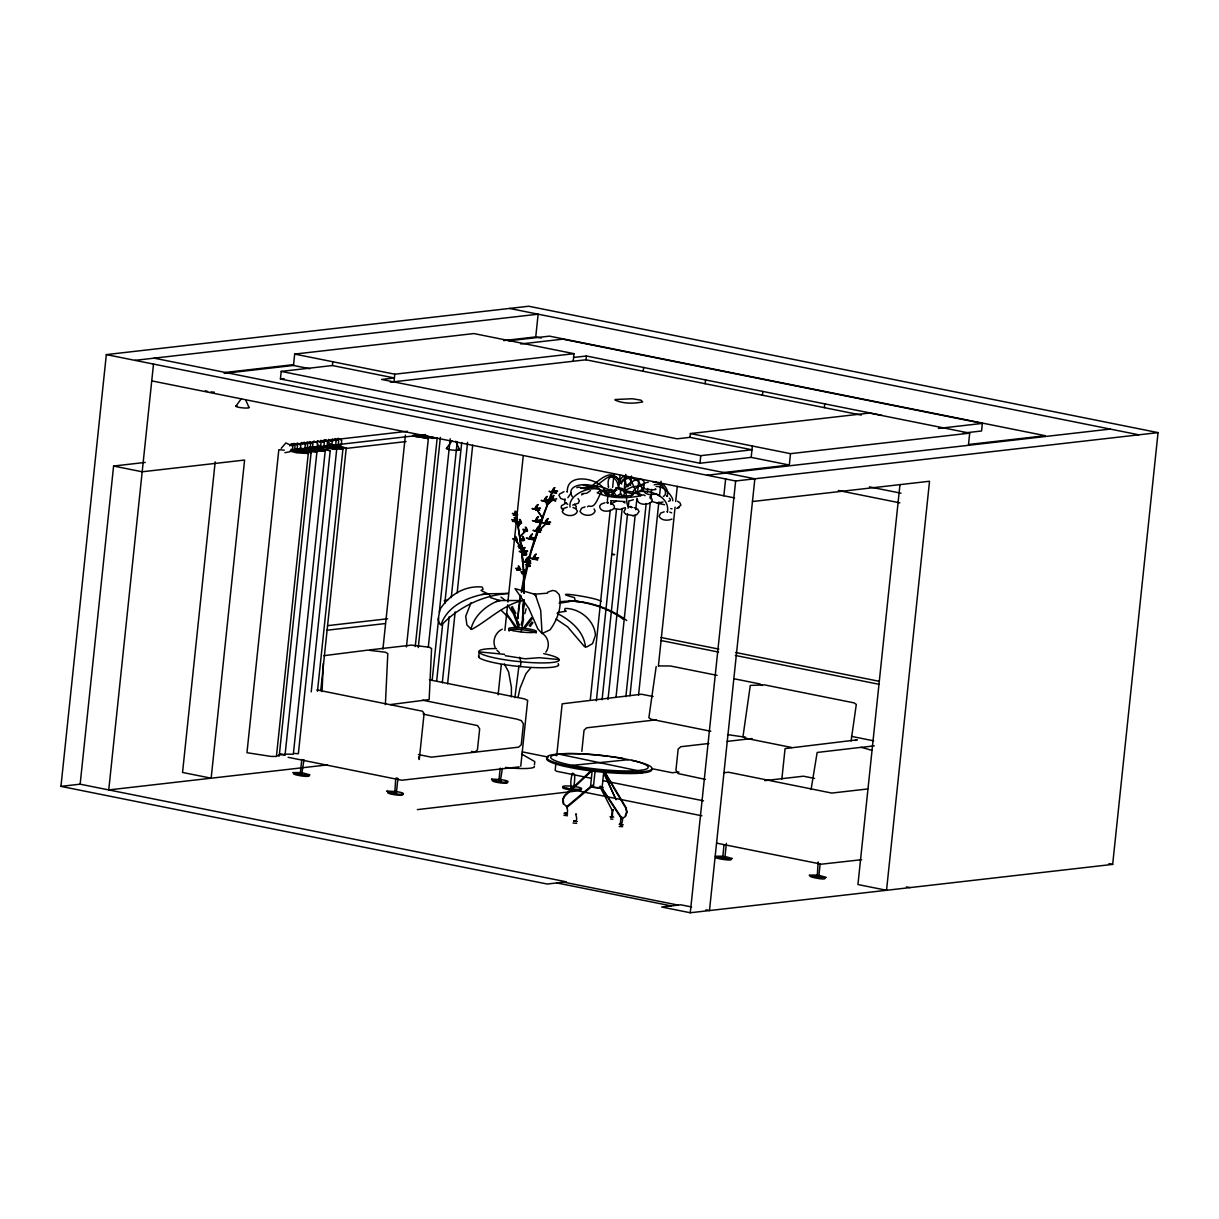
<?xml version="1.0" encoding="UTF-8"?>
<svg xmlns="http://www.w3.org/2000/svg" width="1219" height="1219" viewBox="0 0 1219 1219"><rect width="100%" height="100%" fill="white"/><g stroke="black" fill="none" stroke-linecap="round" stroke-linejoin="round"><path stroke-width="1.5" d="M567.307 491.745C566.545 470.732 602.338 479.25 604.761 491.257M672.797 500.765C673.208 497.062 664.492 485.634 656.081 486.457M523.865 593.089L523.469 570.568L521.29 546.554L516.155 515.18L513.169 515.134L516.871 515.195M524.216 593.104L523.286 562.553L518.243 526.806L520.147 523.423M558.912 495.112L560.618 498.419L564.839 499.927M637.461 499.348L637.446 500.415C639.777 507.729 658.489 503.432 649.895 496.788M612.075 495.965C612.319 479.661 606.422 496.788 607.595 502.822M322.029 691.6L323.37 663.258M385.387 704.612L387.794 653.582L385.478 652.226L367.788 650.123L323.721 655.7M542.059 633.499L537.838 628.913L528.802 608.388L515.012 588.594L534.592 594.232L547.468 593.165L547.941 592.038L552.664 590.453L555.757 591.093L559.186 594.552C562.325 606.894 557.296 619.892 550.059 629.842L542.059 633.499L540.687 610.308L535.171 594.186M621.629 484.05C613.05 465.871 602.856 483.394 592.784 487.6A10.133 9.798 62.3 0 1 589.798 487.189L586.019 485.33A5.059 4.891 62.3 0 0 584.526 485.116L583.246 485.223M609.012 495.539C600.297 477.178 599.062 510.319 589.127 505.976A9.173 3.444 -80.6 0 0 588.32 506.175L587.558 506.784M522.402 618.795L523.652 600.098L522.753 618.81L521.153 624.997M60.95 786.377L80.149 784.183L566.439 881.84L547.24 884.034L60.95 786.377L106.327 354.607L528.726 306.243L1158.05 432.623L1112.673 864.393L690.274 912.757L661.673 907.012L680.872 904.818L691.6 906.966M80.149 784.183L113.596 466.039L145.244 462.412M153.533 363.841L108.75 789.927L327.5 764.877M215.184 461.879L182.545 772.45L211.161 778.194L244.592 460.051L142.196 471.783L113.596 466.039M508.277 340.848L549.479 336.139L1045.308 435.716L968.511 444.508L969.699 433.141L790.506 453.666L789.318 465.033L751.178 457.369L699.965 463.235L280.416 378.972L281.223 371.399L332.421 365.532L394.392 377.981L381.593 379.444L677.185 438.81L689.984 437.347L751.971 449.796L700.773 455.662L281.223 371.399M224.174 373.38L293.474 365.456L294.678 354.089L473.871 333.564L573.997 353.678L573.204 361.251M292.545 449.613L292.895 446.276L285.886 442.954L281.223 448.318M304.796 449.308L305.283 444.645L301.718 442.467L299.935 444.676M290.64 450.344L308.27 453.453L276.423 756.45L271.09 756.435L246.969 752.702L278.816 449.704L284.301 450.177M277.353 755.795L279.242 755.734L311.089 452.737L296.171 449.125M278.983 754.759L285.063 754.896L316.91 451.914L299.889 448.074M320.506 447.51L320.993 442.847L317.428 440.668M332.421 365.532L332.817 361.753M308.224 447.617L325.183 451.243L293.337 754.226L284.956 754.119M328.688 446.535L329.176 441.887L325.625 439.709L323.827 441.918M294.526 753.464L298.365 753.708L330.212 450.71L314.456 446.809M303.958 759.727L301.779 773.913L300.301 773.623L301.779 759.498M311.211 691.859L336.688 449.461L320.597 446.535M317.473 691.234L342.95 448.836L326.463 445.621M320.765 690.411L346.242 448.013L332.817 445.133M393.996 381.776L394.788 374.203L573.997 353.678M382.918 649.133L405.409 435.137M406.445 646.923L428.341 438.627L413.043 435.198M397.897 778.591L396.404 792.7L394.834 792.655L395.718 778.362L397.897 778.591L396.419 778.286M415.252 646.542L437.149 438.231L419.9 434.802M418.269 647.563L440.364 437.362M428.311 647.121L450.207 438.81M417.355 809.614L577.821 790.857L701.885 815.785M432.136 680.446L438.703 617.957M439.297 612.273L457.216 441.842M436.661 681.116L442.619 624.296M444.813 603.466L461.727 442.497M442.299 682.808L449.262 616.54M451.259 597.6L467.578 442.314M447.602 683.829L455.159 611.877M457.155 592.937L472.682 445.225M478.732 656.736L479.235 651.906L504.59 654.344M498.129 694.815L501.314 664.523M504.895 630.436L507.485 605.813M507.881 602.034L523.21 456.211M503.584 340.589L535.75 336.901L538.128 314.182L134.943 360.352M502.396 768.366L500.399 780.8L498.921 780.495L500.217 768.153M520.483 666.564L520.985 661.749L519.553 657.239M534.455 764.755L534.791 761.616L521.61 754.012M390.339 382.187L586.004 359.788L586.4 355.994L881.992 415.359M555.91 755.46L556.032 754.317L559.292 754.195L642.687 771.718L642.581 772.861L638.939 772.13M555.91 763.231L555.178 770.362L556.854 771.337L590.423 778.118M556.702 755.704L562.172 703.82L641.529 694.236L653.079 696.521M570.157 767.482L572.503 765.349L628.44 759.696M566.637 813.683L565.25 813.484L566.637 813.683C569.288 811.016 565.22 804.601 567.384 806.475M574.713 775.223C574.957 795.855 567.749 789.074 572.397 773.257M581.829 751.331L584.053 730.166L586.735 727.804L656.112 719.85M575.764 821.286L574.332 821.149L575.764 821.286C578.553 818.513 573.951 812.342 576.511 814.094M590.331 699.462L610.231 510.091M610.826 504.422L611.222 500.628M612.624 487.371L614.01 474.115M596.35 700.849L616.464 509.572M618.642 488.743L620.044 475.486M590.56 786.285L592.358 769.25M602.079 699.736L622.178 508.475M624.372 487.646L625.774 474.389M595.162 770.24L593.379 787.276L602.049 787.931L603.832 770.88M608.007 699.462L627.526 513.869M628.12 508.186L628.913 500.613M630.513 485.467L631.503 476.004M643.205 371.277L643.602 367.483M616.037 697.146L635.145 515.347M635.739 509.664L636.928 498.297M637.72 490.724L638.924 479.372M612.38 817.096L612.639 809.645L611.496 817.004M625.865 696.704L646.177 503.554M647.365 492.186L647.761 488.408M629.979 695.775L650.276 502.609M650.672 498.83L651.662 489.352M621.081 817.263C618.551 834.771 624.6 817.492 621.903 817.309M638.543 695.18L658.854 502.015M659.449 496.331L661.033 481.185M658.382 666.183L675.097 507.119M675.692 501.436L677.292 486.29M689.984 437.347L690.381 433.553L869.589 413.043L969.699 433.141M705.192 383.726L705.588 379.932M699.965 463.235L700.773 455.662M723.857 495.783L725.655 478.732M690.274 912.757L735.651 480.987L1158.05 432.623M751.178 457.369L752.367 446.002M762.393 395.215L762.804 391.421M726.387 843.365L724.863 857.582L722.73 857.262L724.025 844.904M781.851 779.093L785.066 748.588L857.307 739.826L855.464 740.527M824.379 407.664L824.775 403.87M820.143 863.981L818.833 876.339L817.263 876.293L818.147 862.001M899.927 484.964L857.932 884.537L886.533 890.281L929.533 481.246L752.458 501.527M520.757 343.971L562.812 339.156L982.362 423.404L981.569 430.977L963.284 433.08M514.89 697.679L518.944 665.924M656.188 666.519L648.874 717.701L651.114 719.256L710.784 731.248M851.091 740.984L856.302 704.43L854.077 702.875L764.572 684.895L750.294 685.413L742.981 736.596L745.205 738.165L791.832 747.521M811.092 789.409L817.157 752.458L861.284 747.308L871.722 750.279M521.26 591.87C527.111 557.388 538.676 524.261 552.618 492.293A6.049 3.566 -77.7 0 1 554.98 487.691L554.355 487.63A6.049 3.566 -77.7 0 0 552.192 491.013L546.782 506.129L546.341 501.786M521.702 592.023L531.834 549.175L547.011 506.175L546.341 501.771M521.183 631.686L523.545 619.115M518.045 697.497L520.01 688.247L525.983 673.619L530.676 667.951M667.448 511.919C670.724 492.842 638.345 485.543 630.832 496.301M489.474 595.131L490.693 597.706L499.82 600.54L522.463 600.51C503.02 605.096 488.834 619.953 472.012 629.263L470.976 629.034C474.404 615.305 486.411 605.173 499.287 600.373M524.795 613.721L526.105 608.784M620.06 480.56L619.069 483.76M441.034 624.722L439.83 624.174L438.063 619.572L439.998 609.348C449.156 595.024 464.789 585.364 482.145 587.009L483.105 589.143L481.017 590.438L487.813 593.821L508.11 593.44C482.922 595.36 459.106 606.727 441.613 624.936L441.034 624.722C447.403 605.584 468.797 596.365 487.417 593.623M531.21 551.43L542.47 517.968L536.375 508.902L542.47 517.968M520.757 766.218L527.675 700.346L524.444 698.883L429.393 679.791M625.256 815.709L626.627 811.961L625.637 807.847L604.548 772.435M471.022 602.78L465.704 616.296L466.892 624.89L470.976 629.034M300.301 773.623L302.464 773.836M394.225 792.487L396.404 792.7M498.921 780.495L501.1 780.709M722.73 857.262L724.894 857.475M816.669 876.126L818.833 876.339M567.856 497.733L571.208 492.857M575.871 508.506L576.282 506.449L574.439 504.224M514.875 521.458L514.022 521.488L516.094 520.467A4.8 3.291 87.9 0 0 514.738 517.496L514.235 517.45A4.8 3.291 87.9 0 1 515.667 521.442L512.529 521.351L516.536 521.031M519.964 523.469L521.244 522.509A4.8 3.291 87.9 0 0 519.904 519.538L519.385 519.492A4.8 3.291 87.9 0 1 520.818 523.484L519.294 523.484L518.41 526.821L516.155 515.18L517.694 514.784M526.44 531.179L526.745 531.194A3.87 1.905 -37.8 0 0 525.541 529.244L525.237 529.031A3.87 1.905 -37.8 0 1 526.562 530.6L525.221 531.179L527.172 530.219A4.8 3.291 87.9 0 0 525.831 527.248L525.328 527.202A4.8 3.291 87.9 0 1 526.745 531.194L527.614 530.783M523.317 573.57L525.267 572.595A4.8 3.291 87.9 0 0 523.926 569.639L523.423 569.578A4.8 3.291 87.9 0 1 524.84 573.57L525.404 573.555M620.441 479.539C626.475 470.321 624.204 484.598 627.45 486.701A16.975 3.672 -82.1 0 0 628.151 486.259L629.507 484.324A8.472 1.828 -82.1 0 1 629.964 484.095L630.33 484.324M616.235 487.813L612.608 494.868L616.235 487.813L620.242 487.996L622.787 488.743L624.555 493.284L623.214 496.377L620.608 493.741L620.349 489.017L616.296 488.438M650.123 498.144L650.855 496.834M545.853 652.165C550.043 646.497 548.687 637.857 542.897 633.819M529.229 625.774L532.002 621.919M564.915 498.861L564.702 502.274L567.749 504.361M524.079 627.145L531.499 617.591M525.099 627.77L532.353 618.414M559.43 494.091L563.986 491.729M590.484 490.587L586.918 493.223L582.057 493.695M611.679 503.554L616.235 501.192M530.235 626.398L532.916 622.696M235.877 406.14L241.453 398.567M446.444 448.44L452.02 440.851M289.695 445.849L291.493 443.64L295.044 445.819L294.556 450.481L290.701 451.167M292.164 445.56L293.962 443.366L297.512 445.544L297.025 450.192L293.169 450.878M302.297 444.402L304.095 442.207L307.645 444.386L307.158 449.034L300.941 449.994M312.171 443.274L313.953 441.065L317.519 443.259L317.031 447.906L313.161 448.592M322.212 442.101L324.01 439.891L327.561 442.07L327.073 446.733L323.218 447.419M330.73 441.126L332.528 438.916L336.078 441.095L335.591 445.758L331.736 446.444L330.471 443.625M333.32 440.821L335.103 438.627L338.669 440.806L338.181 445.453L334.311 446.154M336.368 440.47L338.151 438.276L341.716 440.455L341.229 445.103L337.358 445.804M621.233 490.434C629.111 488.529 624.692 502.076 628.318 506.464A11.87 3.566 -86.6 0 0 629.278 507.028L630.68 506.449A5.927 1.783 -86.6 0 1 631.152 506.723L631.533 507.409M636.089 493.725L644.318 487.646M519.827 536.68L526.09 530.539L519.827 536.68L523.073 564.397M583.078 493.878L581.661 494.929M592.099 769.631L564.717 795.169L562.675 799.192L563.33 804.068M593.562 769.235L564.93 795.946L563.117 799.496L563.681 803.626L566.21 806.384M676.85 508.475L680.872 505.215L679.973 502.792L677.566 501.253M625.576 508.673L623.869 511.904L625.591 514.144L633.286 515.667M474.8 752.184L477.452 749.853L479.661 728.901L477.604 725.61L423.13 714.105M567.125 806.277L592.343 785.097M566.622 807.664L592.373 786.042M552.298 499.653C560.725 502.853 551.476 498.876 548.474 499.47C552.862 499.729 554.249 501.969 551.369 498.845A6.049 3.566 -77.7 0 1 553.533 495.478L554.157 495.539A6.049 3.566 -77.7 0 0 551.674 500.156A6.247 2.621 -26.5 0 1 556.626 499.028L556.656 498.784M625.225 507.607L620.166 509.466L614.208 508.597M623.244 491.211L632.067 487.006L643.571 485.269M570.903 787.52L573.402 787.703M620.608 493.741L616.723 496.087L614.056 492.811M502.258 629.141C495.676 632.128 492.065 640.584 495.097 647.289M621.141 482.77L620.364 482.648L621.172 482.739M679.273 507.409L677.535 508.277M520.3 523.5L517.679 523.393L521.686 523.073M517.405 540.108L515.881 540.307M524.612 540.032L522.601 540.428M522.829 547.544L518.822 547.864L521.869 547.88A4.967 2.362 34.4 0 0 519.736 546.721L519.294 546.569A4.967 2.362 34.4 0 0 518.045 546.31L518.075 546.112A4.967 2.362 34.4 0 1 521.549 547.468L522.387 546.981A4.8 3.291 87.9 0 0 521.046 544.009L520.543 543.964A4.8 3.291 87.9 0 1 521.961 547.956L521.29 547.895M526.684 554.538L524.962 554.935M530.326 565.982L526.318 566.317L528.421 566.058M524.779 572.031A3.87 1.905 -37.8 0 1 524.84 573.57L524.429 573.082A4.967 2.362 34.4 0 0 520.94 571.741L520.924 571.924A4.967 2.362 34.4 0 1 522.174 572.183L522.616 572.336A4.967 2.362 34.4 0 1 524.84 573.57L525.709 573.174M658.016 494.823L656.797 494.137A5.059 4.891 62.3 0 0 655.304 493.924L651.251 494.716A10.133 9.798 62.3 0 1 648.264 494.304C640.295 492.446 642.489 481.566 634.733 479.463C629.705 474.404 620.456 482.617 621.507 483.135M552.877 492.156L556.687 492.994L552.679 492.004M522.905 552.085L524.383 552.695A3.87 1.905 -37.8 0 1 525.633 554.355L525.023 554.98M526.334 562.127C522.372 561.852 538.63 564.808 526.014 561.974M613.37 809.797L611.938 809.66M613.706 817.05L610.064 816.7L611.831 816.684M342.95 448.836L339.37 449.186L323.66 445.819M663.045 501.969L657.346 503.066L651.83 501.436M671.989 519.05C667.875 520.909 661.353 520.772 659.052 516.292L660.759 513.062L664.142 511.843M599.885 491.181L597.203 492.796C610.231 498.739 626.734 498.556 640.737 495.752L641.346 494.868L638.116 492.979L624.463 490.724M567.277 507.165L563.909 508.369L562.188 511.614C564.885 516.795 575.49 517.13 577.395 511.264L576.023 508.948L572.945 507.424M585.059 506.875L581.692 508.094L579.97 511.325C582.652 516.506 593.257 516.856 595.177 510.974L594.049 508.933M633.392 499.699L630.055 500.75M632.89 515.744L636.806 514.662L639.061 511.553L637.689 509.237L634.078 507.592M645.156 495.722L644.333 495.158A4.891 3.276 88.4 0 0 643.327 494.899L640.554 495.508A9.782 6.567 88.4 0 1 638.543 494.975C633.24 490.312 630.619 467.608 620.654 482.785M668.53 501.238L670.404 500.659M667.448 496.087L666.671 496.042L667.524 496.148M618.962 483.699L619.404 483.669M538.249 657.772L525.13 658.793L505.23 655.7M325.183 451.243L316.803 451.137L304.994 448.059M580.488 488.088L592.556 486.32A57.263 51.503 -49.6 0 1 601.607 486.96L614.498 491.303M496.224 601.607L500.354 600.556M648.234 482.236C643.358 482.739 632.829 489.002 633.042 492.247M492.141 780.084C490.632 782.674 514.25 784.838 505.428 781.638M572.26 496.651C563.376 481.2 600.403 481.231 601.683 493.604M604.959 502.746L601.196 504.117L599.672 506.007C599.87 516.292 623.427 508.963 610.567 503.142M512.635 538.676L512.62 538.859A4.967 2.362 34.4 0 1 516.536 540.505C512.986 540.185 514.281 541.084 516.963 539.545A4.8 3.291 87.9 0 0 515.607 536.573L515.104 536.528A4.8 3.291 87.9 0 1 516.536 540.505L516.125 540.032M519.843 538.6L519.827 538.783A4.967 2.362 34.4 0 1 523.743 540.428L524.17 539.453A4.8 3.291 87.9 0 0 522.814 536.482L522.311 536.436A4.8 3.291 87.9 0 1 523.743 540.428L520.604 540.352L523.225 540.459M525.557 564.565L525.541 564.747A4.967 2.362 34.4 0 1 529.457 566.393L529.884 565.418A4.8 3.291 87.9 0 0 528.543 562.447L528.04 562.401A4.8 3.291 87.9 0 1 529.457 566.393L528.711 566.043M515.744 568.176L515.728 568.359A4.967 2.362 34.4 0 1 519.644 570.004L516.506 569.928L518.334 569.684M444.234 600.693L447.693 599.961M560.313 601.759C583.368 598.666 608.098 607.032 626.749 620.486M559.094 603.222L569.349 601.714M437.149 438.231L432.105 438.337L416.639 434.833M284.865 452.676L289.863 451.777M296.507 450.497L300.362 449.811L300.849 445.164L297.284 442.985M306.289 449.384L310.159 448.683L310.647 444.036L307.081 441.857M308.575 449.11L312.445 448.424L312.933 443.777L309.367 441.598M316.635 448.196L323.797 447.129L324.284 442.482L320.719 440.303M324.833 447.236L331.766 446.184L332.254 441.537L328.688 439.358M419.854 436.097L415.999 436.798L414.734 433.979M419.046 436.448L422.902 435.747M421.622 436.143L425.477 435.457M566.545 502.822L561.38 505.778L561.365 507.851L563.544 509.953M659.129 503.036L661.14 502.7M518.593 569.989L518.867 569.837M520.665 523.21L520.681 523.195A4.967 2.362 34.4 0 0 516.917 521.641L516.902 521.839M525.968 531.012L523.606 531.103L525.953 531.21M860.919 747.46L874.282 745.815M557.571 612.502L566.149 611.252L564.702 610.064L565.098 608.449C579.711 608.266 594.308 620.227 595.451 635.145L592.617 643.571L586.827 646.893L584.495 646.664L567.597 626.825L555.971 618.978M316.91 451.914L310.83 451.777L297.162 448.577M526.578 530.905L526.334 530.707A4.967 2.362 34.4 0 0 522.844 529.351L522.829 529.534A4.967 2.362 34.4 0 1 524.079 529.793L524.52 529.96A4.967 2.362 34.4 0 1 526.745 531.194M519.248 569.745L521.031 569.578M346.242 448.013L328.063 444.935M311.089 452.737L291.158 449.278M225.515 372.435L293.611 364.633M280.416 378.972L284.073 378.56M573.6 357.457L586.4 355.994M290.335 444.706L407.283 431.313M291.661 449.887L425.583 434.558M345.937 448.44L406.064 441.568M938.478 428.433L982.362 423.404M721.877 472.743L789.318 465.033M707.05 475.242L1110.25 429.073M620.349 489.017L622.787 488.743M327.561 625.652L387.672 618.764M326.829 630.238L385.067 623.579M369.921 649.879L411.55 645.125L429.256 647.213L431.572 648.569L429.149 699.599L390.522 704.552M708.909 743.483L680.842 746.698L678.16 749.06L675.936 770.225L678.023 773.547L705.481 779.429M727.012 741.411L752.093 738.531M519.126 766.888L401.752 780.236L288.126 757.304M678.968 771.993L672.248 772.755L651.952 768.686M591.672 785.844L591.215 785.889A6.339 0.914 6 0 0 592.693 787.139L594.064 787.413A6.339 0.914 6 0 0 601.592 787.977L602.506 787.87A6.339 0.914 6 0 0 602.826 787.2M724.223 772.648L728.627 772.252L831.769 793.066L867.638 788.967M764.846 780.617L803.458 776.198L814.536 778.423M622.65 826.665L619.237 826.497M861.65 859.685L821.438 864.18L717.062 843.228M545.335 501.222L541.114 500.43L548.794 502.106L545.563 501.375M530.615 538.859C528.528 539.682 539.727 540.047 529.838 538.981L526.395 538.067L531.301 539.377M523.073 552.131L526.852 553.03L519.172 551.354L524.612 552.999A3.87 1.905 -37.8 0 1 525.816 554.95L526.242 553.975A4.8 3.291 87.9 0 0 524.901 551.003L524.399 550.958A4.8 3.291 87.9 0 1 525.816 554.95A4.967 2.362 34.4 0 0 523.591 553.716L523.149 553.548A4.967 2.362 34.4 0 0 521.9 553.304L521.93 553.106A4.967 2.362 34.4 0 1 525.404 554.462L522.677 554.858L524.627 554.965M428.341 438.627L412.982 435.945M608.266 486.869L608.601 486.945M481.871 594.476L488.209 593.836M330.212 450.71L309.154 446.901M572.717 505.093L578.294 503.173L579.391 500.857L578.004 498.541M664.568 504.712L657.27 503.127M336.688 449.461L319.104 446.581M603.268 490.617L616.829 490.282M625.027 501.618L611.024 500.674M606.27 495.31C600.479 481.002 567.505 492.354 570.035 507.104M294.724 773.151C288.156 774.141 309.976 778.057 309.336 775.574M388.663 792.015C382.614 793.523 406.567 797.196 402.24 794.041M566.805 491.699L567.277 491.729M523.789 547.88L525.13 547.742A6.049 3.566 -77.7 0 0 522.646 552.359A6.247 2.621 -26.5 0 1 525.602 551.354L526.151 551.262A6.247 2.621 -26.5 0 1 527.598 551.232L527.629 550.988A6.247 2.621 -26.5 0 0 523.271 551.857L522.646 552.359L522.341 551.049A6.049 3.566 -77.7 0 1 524.505 547.681L524.261 547.483M515.911 514.723L516.307 515.21A4.8 3.291 87.9 0 0 514.89 511.218L515.393 511.279A4.8 3.291 87.9 0 1 516.734 514.235L515.789 515.241M519.126 570.02L520.071 569.029A4.8 3.291 87.9 0 0 518.73 566.058L518.227 566.012A4.8 3.291 87.9 0 1 519.644 570.004L519.233 569.517M523.82 573.235L521.702 573.494L524.048 573.6M615.305 491.516L605.264 493.177C613.538 496.956 624.006 496.834 632.905 495.051L632.722 493.893L625.987 492.232M654.192 484.857C663.685 480.972 668.621 494.503 663.38 496.407M666.945 511.782L667.463 511.873M576.678 823.343L573.037 822.993M308.27 453.453L296.842 452.843L289.939 451.091M658.732 665.924L670.48 666.001L717.092 675.356M745.647 737.266L727.56 734.615M652.424 481.734L656.63 481.977M522.479 540.444L523.561 539.849A3.87 1.905 -37.8 0 0 522.235 538.265L522.524 538.493A3.87 1.905 -37.8 0 1 523.743 540.428L523.332 539.941M528.193 566.408L529.275 565.814A3.87 1.905 -37.8 0 0 527.949 564.229L528.238 564.458A3.87 1.905 -37.8 0 1 529.457 566.393L529.046 565.906M515.347 521.427L515.485 520.848A3.87 1.905 -37.8 0 0 514.144 519.279L514.448 519.492A3.87 1.905 -37.8 0 1 515.667 521.442A4.967 2.362 34.4 0 0 513.443 520.193L512.986 520.041A4.967 2.362 34.4 0 0 511.751 519.782L511.767 519.599A4.967 2.362 34.4 0 1 515.256 520.955L515.667 521.442M569.258 600.571L576.663 601.531L575.322 601.18L574.469 597.584C544.771 589.905 598.026 597.66 601.028 601.394M567.399 815.77L563.894 815.267M296.385 773.212L298.365 773.364M814.734 875.867C798.536 874.815 828.768 881.748 824.669 877.68M539.011 657.65L558.927 659.555M505.504 767.437L512.498 768.107A26.97 3.901 6 0 0 534.455 766.842L534.288 766.324M610.643 818.985L612.898 819.198M667.159 496.042C669.018 490.602 664.812 483.547 658.656 482.419M300.666 772.587L292.85 772.587L302.099 774.873L309.916 774.873L302.891 772.922M723.096 856.226L715.279 856.226L724.528 858.511L732.345 858.511L725.32 856.561M817.035 875.09L809.218 875.09L818.467 877.375L826.284 877.375L819.259 875.425M523.621 571.635L523.332 571.406A3.87 1.905 -37.8 0 1 523.698 571.421M552.527 499.5L553.396 499.653L552.603 499.531M547.316 522.997L546.95 522.921M572.945 773.44L573.905 773.562M624.219 491.592C624.219 481.276 651.236 471.006 642.55 489.596M575.398 601.196C592.404 603.573 609.515 608.784 623.305 619.343M670.74 508.613L672.05 508.811M575.277 601.013L583.017 602.308M509.527 308.437L1138.851 434.817M535.75 336.901L541.343 338.029M586.004 359.788L861.284 415.069M294.678 354.089L394.788 374.203M690.381 433.553L790.506 453.666M293.474 365.456L309.824 368.732M869.421 486.869L901.039 493.207M838.352 490.495L899.896 502.853M154.143 358.157L754.851 478.793L709.473 910.563L705.892 909.846M106.327 354.607L735.651 480.987M151.75 380.877L734.585 497.931M661.003 637.491L718.814 649.102M735.606 652.47L879.204 681.299M660.728 640.463L718.54 652.074M735.331 655.441L878.929 684.286M733.868 678.724L759.986 683.966L762.21 685.535M851.441 736.367L873.688 740.832M422.597 700.194L516.734 719.103L521.366 720.597L523.423 723.888L521.229 744.839L518.578 747.171L431.358 757.167L418.437 754.576M1108.955 863.646L1112.673 864.393M522.265 751.879L548.093 757.06M471.433 751.407L475.12 752.153M603.405 780.724L703.5 800.822M906.433 886.883L909.999 887.6M563.772 882.145L678.206 905.123M556.839 882.937L671.273 905.915M304.918 774.339L306.792 774.766M280.431 753.769L285.063 754.896M536.665 531.027L540.687 532.033L533.008 530.356L538.234 531.713L536.482 531.347A6.247 2.621 -26.5 0 1 539.438 530.356L539.987 530.265A6.247 2.621 -26.5 0 1 541.434 530.219L541.465 529.991A6.247 2.621 -26.5 0 0 537.107 530.844L536.482 531.347L536.192 530.052A6.049 3.566 -77.7 0 1 538.341 526.669L538.981 526.73A6.049 3.566 -77.7 0 0 536.482 531.347L536.893 531.103M619.206 481.764C610.765 465.018 597.462 483.547 587.406 488.697A16.197 13.516 -71.2 0 1 584.099 488.651L579.894 487.28A8.091 6.75 -71.2 0 0 578.248 487.25L576.8 487.707M534.532 559.079L533.373 559.064L535.309 559.491L530.082 558.134L537.762 559.811L534.562 559.094M318.738 690.381L316.955 689.908L422.551 711.226L424.075 713.648L419.26 759.483L418.559 756.969M729.221 858.405C737.19 861.604 718.174 859.243 715.644 857.597M512.407 513.565L512.422 513.382A4.967 2.362 34.4 0 1 516.338 515.028M669.795 512.102L671.684 512.833M557.144 613.386C570.324 619.968 583.901 631.305 585.455 646.847M278.435 755.247L279.242 755.734M623.778 502.182L624.966 502.975M500.933 597.097L504.818 600.022M501.207 610.292L509.557 618.551L515.866 628.44M496.91 650.215L499.44 652.546M669.338 498.205L670.42 499.455M534.029 594.11L535.964 596.03M506.434 613.34L516.917 627.892M520.406 522.997L520.635 522.89A3.87 1.905 -37.8 0 0 519.309 521.321L519.599 521.534A3.87 1.905 -37.8 0 1 520.818 523.484M561.365 507.851L562.37 509.161M507.622 604.822L513.534 613.904L517.862 625.377M601.409 787.078L621.324 817.461M600.205 786.118L621.553 818.696L625.454 816.547L627.084 812.128L625.957 807.466L604.792 771.917M512.3 606.544L515.82 613.401M511.34 607.245L516.033 617.896M511.706 608.098L519.004 624.859M504.316 663.898L508.597 671.943L511.401 687.425L511.416 696.857M599.992 786.849L612.532 811.077M604.563 774.187L616.037 799.74L604.746 775.055M318.662 445.011L319.927 447.815M455.769 441.202L459.563 449.659M245.964 400.609L248.996 407.375M558.18 663.593L558.683 665.163A40.456 5.836 6 0 1 525.724 667.067L515.226 666.062A40.456 5.836 6 0 1 478.976 657.529L478.473 655.944M608.494 486.899C605.782 470.824 618.734 476.919 618.216 488.286M518.243 622.147L519.02 627.115M517.085 622.421L517.862 627.343M537.091 529.137A4.876 2.011 51.4 0 0 536.482 531.347L536.756 530.661A4.876 2.011 51.4 0 1 536.969 529.229M509.298 630.985A13.805 1.996 6 0 1 508.658 630.406M508.948 629.918A13.805 1.996 6 0 1 523.515 629.842A13.805 1.996 6 0 1 536.086 633.027M496.438 648.554A40.456 5.836 6 0 0 478.976 651.114L479.478 652.698A40.456 5.836 6 0 0 515.744 661.247L526.227 662.252A40.456 5.836 6 0 0 559.186 660.348L558.683 658.763A40.456 5.836 6 0 0 543.72 653.628M458.054 449.064A6.659 0.96 6 0 1 457.841 450.344A6.659 0.96 6 0 1 448.897 449.506A6.659 0.96 6 0 1 447.556 448.074M655.273 488.789A6.659 0.96 6 0 1 648.874 489.52A6.659 0.96 6 0 1 643.83 487.493M248.447 407.085A6.659 0.96 6 0 1 242.048 407.816A6.659 0.96 6 0 1 236.989 405.79M214.254 392.137A6.659 0.96 6 0 1 210.887 391.893M207.641 391.39A6.659 0.96 6 0 1 205.371 390.781M580.518 788.922A9.478 1.371 6 0 1 571.406 789.958A9.478 1.371 6 0 1 564.214 787.078M631.686 760.245A49.034 7.085 6 0 1 643.144 769.92L636.044 770.728A49.034 7.085 6 0 1 577.776 766.416L567.216 764.283A49.034 7.085 6 0 1 555.742 754.607L562.843 753.799A49.034 7.085 6 0 1 621.111 758.111L634.154 760.839A52.92 7.634 6 0 1 646.527 771.277L638.863 772.16A52.92 7.634 6 0 1 575.993 767.498L564.58 765.212A52.92 7.634 6 0 1 552.207 754.759L559.871 753.875A52.92 7.634 6 0 1 580.716 753.921M582.545 754.012A52.92 7.634 6 0 1 608.052 756.344M609.744 756.557A52.92 7.634 6 0 1 622.741 758.538M651.769 769.082A52.92 7.634 6 0 1 646.405 772.419L638.741 773.303A52.92 7.634 6 0 1 575.871 768.64L564.458 766.34A52.92 7.634 6 0 1 547.651 757.334M524.002 599.977L522.753 618.81L524.002 599.977M518.563 608.631L517.77 618.764L520.681 595.146L518.563 608.631M538.036 504.62L537.96 504.925A6.049 3.566 -77.7 0 0 535.476 509.557L539.667 510.228L532.002 508.552L537.289 509.953L535.446 509.466L535.171 508.247A6.049 3.566 -77.7 0 1 537.335 504.864L538.036 504.62M532.429 534.135L532.353 534.44A6.049 3.566 -77.7 0 0 529.869 539.057A6.247 2.621 -26.5 0 1 532.825 538.051L533.373 537.96A6.247 2.621 -26.5 0 1 534.821 537.929L534.851 537.701A6.247 2.621 -26.5 0 0 530.494 538.554L529.869 539.057L529.564 537.747A6.049 3.566 -77.7 0 1 531.728 534.379L532.429 534.135M528.223 557.312L528.147 557.632A6.049 3.566 -77.7 0 0 525.663 562.249L522.189 561.258L527.477 562.645L525.663 562.249L525.359 560.938A6.049 3.566 -77.7 0 1 527.507 557.571L528.223 557.312M538.432 516.673L538.356 516.978A6.049 3.566 -77.7 0 0 535.872 521.595L537.625 521.961L532.398 520.604L540.078 522.281L535.872 521.595L535.568 520.3A6.049 3.566 -77.7 0 1 537.731 516.917L538.432 516.673M547.163 496.499L547.087 496.819A6.049 3.566 -77.7 0 0 544.603 501.436A6.247 2.621 -26.5 0 1 547.56 500.43L548.108 500.339A6.247 2.621 -26.5 0 1 549.556 500.308L549.586 500.064A6.247 2.621 -26.5 0 0 545.228 500.933L544.603 501.436L544.299 500.125A6.049 3.566 -77.7 0 1 546.447 496.758L547.163 496.499M536.116 554.203L536.055 554.523A6.049 3.566 -77.7 0 0 533.572 559.14A6.247 2.621 -26.5 0 1 536.528 558.134L537.076 558.043A6.247 2.621 -26.5 0 1 538.524 558.012L538.539 557.769A6.247 2.621 -26.5 0 0 534.196 558.637L533.572 559.14L533.267 557.83A6.049 3.566 -77.7 0 1 535.415 554.462L536.116 554.203M548.154 518.578L548.078 518.883A6.049 3.566 -77.7 0 0 545.594 523.5L547.331 523.865L542.12 522.509L549.784 524.185L545.594 523.5L545.289 522.189A6.049 3.566 -77.7 0 1 547.438 518.822L548.154 518.578M631.092 507.409L631.975 507.378L631.092 507.409M535.735 508.856L535.476 509.557A6.247 2.621 -26.5 0 1 538.432 508.552L538.981 508.46A6.247 2.621 -26.5 0 1 540.428 508.414L540.459 508.186A6.247 2.621 -26.5 0 0 536.101 509.054L535.476 509.557A4.876 2.011 51.4 0 1 536.802 507.378L537.183 507.165A4.876 2.011 51.4 0 0 535.735 508.856M522.905 551.658L522.646 552.359A4.876 2.011 51.4 0 1 523.972 550.18L524.353 549.982A4.876 2.011 51.4 0 0 522.905 551.658M536.131 520.909L535.872 521.595A6.247 2.621 -26.5 0 1 538.828 520.604L539.377 520.513A6.247 2.621 -26.5 0 1 540.825 520.467L540.855 520.239A6.247 2.621 -26.5 0 0 536.497 521.092L535.872 521.595A4.876 2.011 51.4 0 1 537.198 519.416L537.579 519.218A4.876 2.011 51.4 0 0 536.131 520.909M530.128 538.356L529.869 539.057A4.876 2.011 51.4 0 1 531.194 536.878L531.575 536.68A4.876 2.011 51.4 0 0 530.128 538.356M544.863 500.735L544.603 501.436A4.876 2.011 51.4 0 1 545.929 499.257L546.31 499.059A4.876 2.011 51.4 0 0 544.863 500.735M525.922 561.548L525.663 562.249A6.247 2.621 -26.5 0 1 528.619 561.243L529.168 561.151A6.247 2.621 -26.5 0 1 530.615 561.121L530.646 560.877A6.247 2.621 -26.5 0 0 526.288 561.746L525.663 562.249A4.876 2.011 51.4 0 1 526.989 560.07L527.37 559.871A4.876 2.011 51.4 0 0 525.922 561.548M552.756 491.623L554.234 492.659L549.022 491.318L552.497 492.324A6.247 2.621 -26.5 0 1 555.453 491.318L556.001 491.227A6.247 2.621 -26.5 0 1 557.449 491.196L557.479 490.952A6.247 2.621 -26.5 0 0 553.121 491.821L552.497 492.324A4.876 2.011 51.4 0 1 553.822 490.145L554.203 489.931A4.876 2.011 51.4 0 0 552.756 491.623M551.933 499.455L551.674 500.156A4.876 2.011 51.4 0 1 552.999 497.977L553.38 497.779A4.876 2.011 51.4 0 0 551.933 499.455M545.853 522.814L545.594 523.5A6.247 2.621 -26.5 0 1 548.55 522.494L549.099 522.402A6.247 2.621 -26.5 0 1 550.546 522.372L550.577 522.143A6.247 2.621 -26.5 0 0 546.219 522.997L545.594 523.5A4.876 2.011 51.4 0 1 546.92 521.321L547.301 521.122A4.876 2.011 51.4 0 0 545.853 522.814M533.831 558.439L533.572 559.14A4.876 2.011 51.4 0 1 534.897 556.961L535.263 556.763A4.876 2.011 51.4 0 0 533.831 558.439M386.895 791.192C406.018 798.232 411.565 791.314 386.895 791.192M491.577 779.215C510.7 786.255 516.262 779.322 491.577 779.215M615.427 399.512L615.046 400.061C623.32 403.839 633.789 403.718 642.687 401.935L641.026 400.182L632.356 398.75L615.427 399.512M607.169 502.746L608.052 502.853L607.169 502.746M611.648 495.904L612.532 496.011L611.648 495.904M545.487 524.109L536.543 532.993L545.487 524.109M552.603 499.851L547.377 504.727L552.603 499.851M612.563 554.447L614.513 554.569L612.563 554.447M514.799 513.047L515.104 513.275A3.87 1.905 -37.8 0 1 516.307 515.21L516.14 514.631A3.87 1.905 -37.8 0 0 514.799 513.047M515.012 538.356L515.317 538.569A3.87 1.905 -37.8 0 1 516.536 540.505L516.353 539.926A3.87 1.905 -37.8 0 0 515.012 538.356M520.452 545.792L520.757 546.005A3.87 1.905 -37.8 0 1 521.961 547.956L521.778 547.361A3.87 1.905 -37.8 0 0 520.452 545.792M518.136 567.841L518.425 568.069A3.87 1.905 -37.8 0 1 519.644 570.004L519.462 569.41A3.87 1.905 -37.8 0 0 518.136 567.841M573.859 820.844L576.877 821.454L573.859 820.844M565.342 813.225L564.092 813.378L567.597 813.881L565.342 813.225M622.848 824.775L619.359 824.273L622.848 824.775M518.182 525.633L514.921 521.046L518.182 525.633M521.945 549.251L516.445 540.992L521.945 549.251M513.153 630.634A14.018 2.027 6 0 0 536.162 631.93A14.018 2.027 6 0 0 518.288 627.724A14.018 2.027 6 0 0 513.153 630.634M566.896 788.221A9.478 1.371 6 0 0 581.57 788.678A9.478 1.371 6 0 0 568.008 785.95A9.478 1.371 6 0 0 566.896 788.221"/></g></svg>
